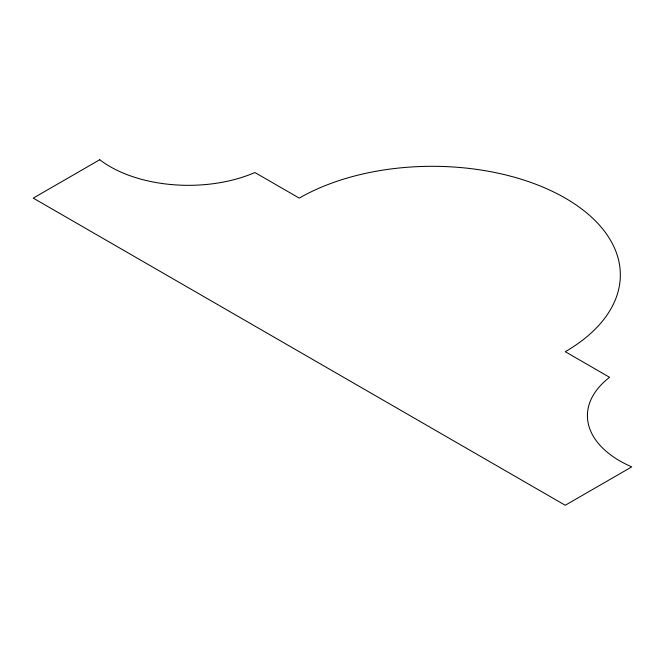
<?xml version="1.0" encoding="UTF-8"?>
<svg xmlns="http://www.w3.org/2000/svg" width="665" height="665" viewBox="0 0 665 665"><rect width="100%" height="100%" fill="white"/><g stroke="black" fill="none" stroke-linecap="round" stroke-linejoin="round"><path stroke-width="1" d="M99.75 159.733L33.25 198.12L565.25 505.267L631.75 466.88A110.831 63.99 0 0 1 609.581 377.296L565.25 351.694A188.087 108.594 0 0 0 565.25 198.12A188.087 108.594 0 0 0 299.25 198.12L254.919 172.526A110.831 63.99 0 0 1 99.75 159.733"/></g></svg>
